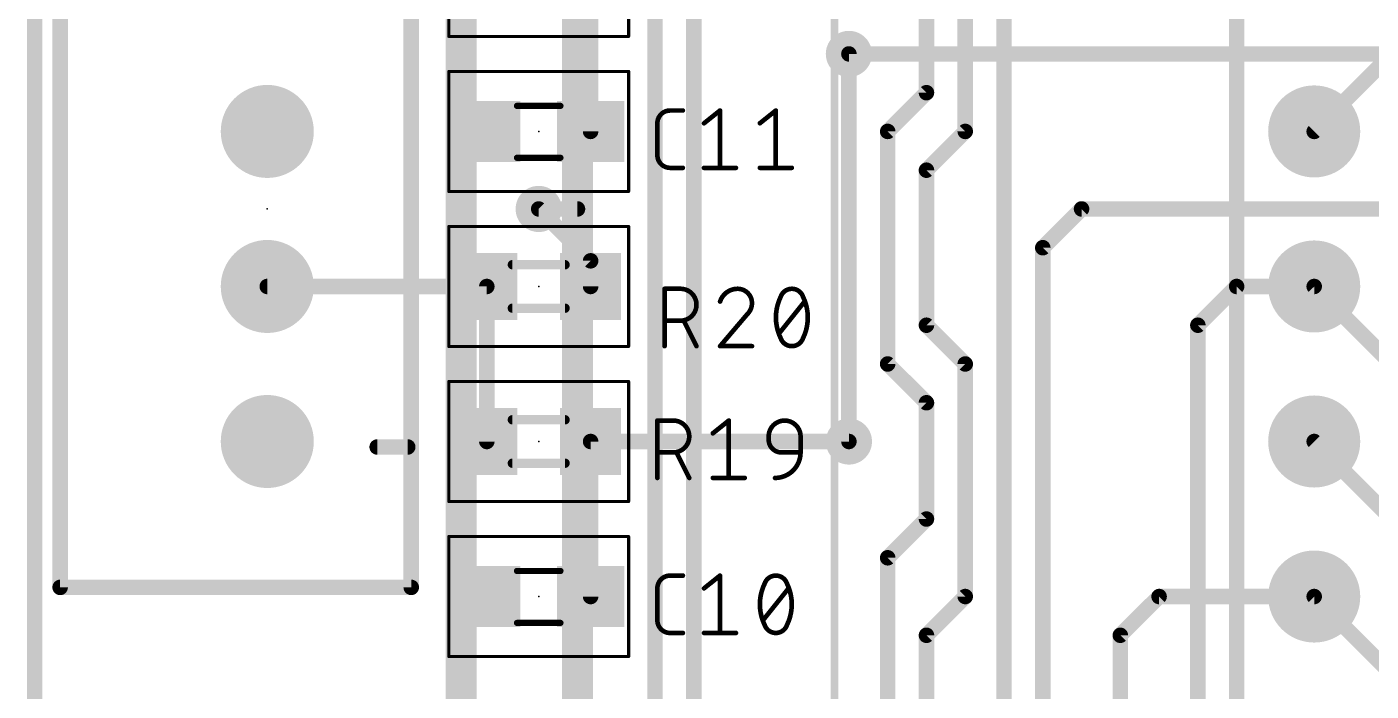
# Model space of a CAD drawing. Extents: x -10 to 79, y 9 to 113.
# Drawn here: x -10.29 to 11.73, y 69.57 to 80.45 of the extents above; entities that cross this region are included whole.
import ezdxf

# ---------------------------------------------------------------- set-up
doc = ezdxf.new("R2010")
doc.units = 0
for name, color, linetype in [('1', 12, 'CONTINUOUS'), ('16', 132, 'CONTINUOUS'), ('17', 110, 'CONTINUOUS'), ('18', 110, 'CONTINUOUS'), ('20', 31, 'CONTINUOUS'), ('21', 253, 'CONTINUOUS'), ('22', 253, 'CONTINUOUS'), ('23', 53, 'CONTINUOUS'), ('24', 53, 'CONTINUOUS'), ('25', 253, 'CONTINUOUS'), ('39', 12, 'CONTINUOUS'), ('51', 253, 'CONTINUOUS')]:
    doc.layers.add(name, color=color, linetype=linetype)

# ---------------------------------------------------------------- blocks, each defined once
blk = doc.blocks.new('RECT')
blk.add_solid([(-0.5, -0.5), (0.5, -0.5), (-0.5, 0.5), (0.5, 0.5)])
blk = doc.blocks.new('ROUNDP')
at = {"const_width": 0.5}
blk.add_lwpolyline([(0, -0.25, 1), (0, 0.25, 1), (0, -0.25)], format="xyb", dxfattribs=at)
blk = doc.blocks.new('ROUNDV')
at = {"const_width": 0.5}
blk.add_lwpolyline([(0, -0.25, 1), (0, 0.25, 1), (0, -0.25)], format="xyb", dxfattribs=at)

msp = doc.modelspace()

# ---------------------------------------------------------------- linework, layer by layer
at = {"layer": '1', "const_width": 0.254}
for points in [[(-10.16, 22.86), (-10.16, 113.03)], [(-1.055, 78.74), (-1.055, 81.28)], [(12.065, 80.01), (3.175, 80.01)], [(-1.055, 76.62), (-1.905, 77.47)], [(-1.055, 76.2), (-1.055, 76.62)], [(-6.35, 76.2), (-2.755, 76.2)], [(-2.755, 76.2), (-2.755, 73.66)], [(8.89, 75.565), (9.525, 76.2)], [(9.525, 76.2), (10.795, 76.2)], [(8.89, 67.945), (8.89, 75.565)], [(-1.055, 71.12), (-1.055, 73.66)], [(-1.055, 73.66), (3.175, 73.66)]]:
    msp.add_lwpolyline(points, dxfattribs=at)
at = {"layer": '1', "const_width": 0.127}
for points in [[(3.175, 80.0735, 1), (3.175, 79.9465)], [(-1.1185, 78.74, 1), (-0.9915, 78.74)], [(-1.8601, 77.5149, 1), (-1.9499, 77.4251)], [(-0.9915, 76.62, 1), (-1.1185, 76.62)], [(-1.0999, 76.5751, 1), (-1.0101, 76.6649)], [(-6.35, 76.2635, 1), (-6.35, 76.1365)], [(-2.6915, 76.2, 1), (-2.8185, 76.2)], [(-2.755, 76.1365, 1), (-2.755, 76.2635)], [(-1.1185, 76.2, 1), (-0.9915, 76.2)], [(9.525, 76.2635, 1), (9.525, 76.1365)], [(9.5699, 76.1551, 1), (9.4801, 76.2449)], [(10.795, 76.1365, 1), (10.795, 76.2635)], [(8.9535, 75.565, 1), (8.8265, 75.565)], [(8.8451, 75.6099, 1), (8.9349, 75.5201)], [(-0.9915, 73.66, 1), (-1.1185, 73.66)], [(-1.055, 73.7235, 1), (-1.055, 73.5965)], [(3.175, 73.5965, 1), (3.175, 73.7235)], [(-2.8185, 73.66, 1), (-2.6915, 73.66)], [(-1.1185, 71.12, 1), (-0.9915, 71.12)]]:
    msp.add_lwpolyline(points, format="xyb", dxfattribs=at)
at = {"layer": '16'}
for points, const_width in [([(-10.16, 22.86), (-10.16, 113.03)], 0.254), ([(-3.175, 68.58), (-3.175, 96.52)], 0.508), ([(0, 64.135), (0, 89.535)], 0.254), ([(0.635, 68.58), (0.635, 88.265)], 0.254), ([(-1.27, 86.36), (-1.27, 77.47)], 0.508), ([(4.445, 81.915), (4.445, 79.375)], 0.254), ([(5.08, 81.28), (5.08, 78.74)], 0.254), ([(5.715, 67.31), (5.715, 80.645)], 0.254), ([(3.175, 73.66), (3.175, 80.01)], 0.254), ([(10.795, 78.74), (12.065, 80.01)], 0.254), ([(4.445, 79.375), (3.81, 78.74)], 0.254), ([(3.81, 78.74), (3.81, 74.93)], 0.254), ([(5.08, 78.74), (4.445, 78.105)], 0.254), ([(4.445, 78.105), (4.445, 75.565)], 0.254), ([(-1.27, 77.47), (-1.27, 66.04)], 0.508), ([(-1.905, 77.47), (-1.27, 77.47)], 0.254), ([(6.985, 77.47), (6.35, 76.835)], 0.254), ([(12.065, 77.47), (6.985, 77.47)], 0.254), ([(6.35, 76.835), (6.35, 67.945)], 0.254), ([(10.795, 76.2), (12.065, 74.93)], 0.254), ([(4.445, 75.565), (5.08, 74.93)], 0.254), ([(3.81, 74.93), (4.445, 74.295)], 0.254), ([(5.08, 74.93), (5.08, 71.12)], 0.254), ([(4.445, 74.295), (4.445, 72.39)], 0.254), ([(10.795, 73.66), (12.065, 72.39)], 0.254), ([(4.445, 72.39), (3.81, 71.755)], 0.254), ([(3.81, 71.755), (3.81, 60.96)], 0.254), ([(5.08, 71.12), (4.445, 70.485)], 0.254), ([(8.255, 71.12), (7.62, 70.485)], 0.254), ([(8.255, 71.12), (10.795, 71.12)], 0.254), ([(10.795, 71.12), (12.065, 69.85)], 0.254), ([(4.445, 70.485), (4.445, 64.77)], 0.254), ([(7.62, 70.485), (7.62, 64.135)], 0.254)]:
    msp.add_lwpolyline(points, dxfattribs=dict(at, const_width=const_width))
for points, const_width in [([(3.2385, 80.01, 1), (3.1115, 80.01)], 0.127), ([(4.4899, 79.3301, 1), (4.4001, 79.4199)], 0.127), ([(4.3815, 79.375, 1), (4.5085, 79.375)], 0.127), ([(3.8735, 78.74, 1), (3.7465, 78.74)], 0.127), ([(3.7651, 78.7849, 1), (3.8549, 78.6951)], 0.127), ([(5.1249, 78.6951, 1), (5.0351, 78.7849)], 0.127), ([(10.7501, 78.7849, 1), (10.8399, 78.6951)], 0.127), ([(5.0165, 78.74, 1), (5.1435, 78.74)], 0.127), ([(4.5085, 78.105, 1), (4.3815, 78.105)], 0.127), ([(4.4001, 78.1499, 1), (4.4899, 78.0601)], 0.127), ([(-1.143, 77.47, 1), (-1.397, 77.47)], 0.254), ([(-1.905, 77.5335, 1), (-1.905, 77.4065)], 0.127), ([(-1.397, 77.47, 1), (-1.143, 77.47)], 0.254), ([(-1.27, 77.4065, 1), (-1.27, 77.5335)], 0.127), ([(6.985, 77.5335, 1), (6.985, 77.4065)], 0.127), ([(7.0299, 77.4251, 1), (6.9401, 77.5149)], 0.127), ([(6.4135, 76.835, 1), (6.2865, 76.835)], 0.127), ([(6.3051, 76.8799, 1), (6.3949, 76.7901)], 0.127), ([(10.8399, 76.2449, 1), (10.7501, 76.1551)], 0.127), ([(4.4899, 75.6099, 1), (4.4001, 75.5201)], 0.127), ([(4.3815, 75.565, 1), (4.5085, 75.565)], 0.127), ([(3.8549, 74.9749, 1), (3.7651, 74.8851)], 0.127), ([(3.7465, 74.93, 1), (3.8735, 74.93)], 0.127), ([(5.1435, 74.93, 1), (5.0165, 74.93)], 0.127), ([(5.0351, 74.8851, 1), (5.1249, 74.9749)], 0.127), ([(4.5085, 74.295, 1), (4.3815, 74.295)], 0.127), ([(4.4001, 74.2501, 1), (4.4899, 74.3399)], 0.127), ([(10.8399, 73.7049, 1), (10.7501, 73.6151)], 0.127), ([(3.1115, 73.66, 1), (3.2385, 73.66)], 0.127), ([(4.3815, 72.39, 1), (4.5085, 72.39)], 0.127), ([(4.4899, 72.3451, 1), (4.4001, 72.4349)], 0.127), ([(3.8735, 71.755, 1), (3.7465, 71.755)], 0.127), ([(3.7651, 71.7999, 1), (3.8549, 71.7101)], 0.127), ([(5.0165, 71.12, 1), (5.1435, 71.12)], 0.127), ([(5.1249, 71.0751, 1), (5.0351, 71.1649)], 0.127), ([(8.255, 71.1835, 1), (8.255, 71.0565)], 0.127), ([(8.2999, 71.0751, 1), (8.2101, 71.1649)], 0.127), ([(10.8399, 71.1649, 1), (10.7501, 71.0751)], 0.127), ([(10.795, 71.0565, 1), (10.795, 71.1835)], 0.127), ([(4.5085, 70.485, 1), (4.3815, 70.485)], 0.127), ([(4.4001, 70.5299, 1), (4.4899, 70.4401)], 0.127), ([(7.6835, 70.485, 1), (7.5565, 70.485)], 0.127), ([(7.5751, 70.5299, 1), (7.6649, 70.4401)], 0.127)]:
    msp.add_lwpolyline(points, format="xyb", dxfattribs=dict(at, const_width=const_width))
at = {"layer": '20', "const_width": 0.254}
msp.add_lwpolyline([(-10.16, 22.86), (-10.16, 113.03)], dxfattribs=at)
at = {"layer": '21', "const_width": 0.127}
msp.add_lwpolyline([(2.94, 35.25), (2.94, 112.324)], dxfattribs=at)
at = {"layer": '22', "const_width": 0.254}
for points in [[(9.525, 64.77), (9.525, 104.14)], [(-9.7425, 71.27), (-9.7425, 83.67)], [(-3.9925, 83.67), (-3.9925, 71.27)], [(-4.05, 73.57), (-4.55, 73.57)], [(-3.9925, 71.27), (-9.7425, 71.27)]]:
    msp.add_lwpolyline(points, dxfattribs=at)
at = {"layer": '22', "const_width": 0.127}
for points in [[(-4.55, 73.6335, 1), (-4.55, 73.5065)], [(-4.05, 73.5065, 1), (-4.05, 73.6335)], [(-9.7425, 71.3335, 1), (-9.7425, 71.2065)], [(-9.806, 71.27, 1), (-9.679, 71.27)], [(-4.056, 71.27, 1), (-3.929, 71.27)], [(-3.9925, 71.2065, 1), (-3.9925, 71.3335)]]:
    msp.add_lwpolyline(points, format="xyb", dxfattribs=at)
at = {"layer": '23'}
for p in [(-1.905, 78.74), (-1.905, 76.2), (-1.905, 73.66), (-1.905, 71.12)]:
    msp.add_point(p, dxfattribs=at)
at = {"layer": '24'}
msp.add_point((-6.35, 77.47), dxfattribs=at)
at = {"layer": '25'}
for points, const_width in [([(0.2469, 79.0829, 0.4142), (0.0381, 78.8741)], 0.0762), ([(0.2469, 79.102, 1), (0.2469, 79.0639)], 0.0381), ([(0.2469, 79.0639, 1), (0.2469, 79.1019)], 0.0381), ([(0.4558, 79.0639, 1), (0.4558, 79.102)], 0.0381), ([(1.0828, 79.0829, 1), (1.0447, 79.0829)], 0.0381), ([(1.0756, 79.068, 1), (1.0518, 79.0978)], 0.0381), ([(1.9972, 79.0829, 1), (1.9591, 79.0829)], 0.0381), ([(1.99, 79.068, 1), (1.9662, 79.0978)], 0.0381), ([(0.0572, 78.8741, 1), (0.0191, 78.8741)], 0.0381), ([(0.0191, 78.8741, 1), (0.0572, 78.8741)], 0.0381), ([(0.7908, 78.8889, 1), (0.8146, 78.8592)], 0.0381), ([(1.7052, 78.8889, 1), (1.729, 78.8592)], 0.0381), ([(0.0381, 78.3519, 0.4142), (0.2469, 78.1431)], 0.0762), ([(0.0572, 78.3519, 1), (0.0191, 78.3519)], 0.0381), ([(0.0191, 78.3519, 1), (0.0572, 78.3519)], 0.0381), ([(0.2469, 78.1621, 1), (0.2469, 78.1241)], 0.0381), ([(0.2469, 78.1241, 1), (0.2469, 78.1621)], 0.0381), ([(0.4558, 78.1241, 1), (0.4558, 78.1621)], 0.0381), ([(0.8027, 78.1621, 1), (0.8027, 78.1241)], 0.0381), ([(1.0447, 78.1431, 1), (1.0828, 78.1431)], 0.0381), ([(1.3248, 78.1241, 1), (1.3248, 78.1621)], 0.0381), ([(1.7171, 78.1621, 1), (1.7171, 78.1241)], 0.0381), ([(1.9591, 78.1431, 1), (1.9972, 78.1431)], 0.0381), ([(2.2392, 78.1241, 1), (2.2392, 78.1621)], 0.0381), ([(0.1758, 76.1619, 1), (0.1377, 76.1619)], 0.0381), ([(0.1567, 76.1809, 1), (0.1567, 76.1429)], 0.0381), ([(0.4178, 75.6398, 1), (0.4178, 76.1619)], 0.0762), ([(0.4178, 76.1809, 1), (0.4178, 76.1429)], 0.0381), ([(0.4178, 76.1429, 1), (0.4178, 76.1809)], 0.0381), ([(1.3526, 76.1619, 0.3252), (1.0654, 75.9531)], 0.0762), ([(1.5875, 75.927, 0.4142), (1.3526, 76.1619)], 0.0762), ([(1.3526, 76.1809, 1), (1.3526, 76.1429)], 0.0381), ([(1.3526, 76.1429, 1), (1.3526, 76.1809)], 0.0381), ([(2.2408, 76.1619, 0.3205), (2.0581, 76.0314)], 0.0762), ([(2.4236, 76.0314, 0.3205), (2.2408, 76.1619)], 0.0762), ([(2.2408, 76.1809, 1), (2.2408, 76.1429)], 0.0381), ([(2.2408, 76.1429, 1), (2.2408, 76.1809)], 0.0381), ([(1.0473, 75.9589, 1), (1.0835, 75.9472)], 0.0381), ([(1.5092, 75.7442, 0.2052), (1.5875, 75.927)], 0.0762), ([(1.6066, 75.9269, 1), (1.5685, 75.927)], 0.0381), ([(2.0581, 76.0314, 0.1139), (1.9798, 75.692)], 0.0762), ([(2.0401, 76.0376, 1), (2.0761, 76.0252)], 0.0381), ([(2.0752, 76.023, 1), (2.041, 76.0397)], 0.0381), ([(2.5019, 75.692, 0.1139), (2.4236, 76.0314)], 0.0762), ([(2.4407, 76.0397, 1), (2.4065, 76.023)], 0.0381), ([(2.4056, 76.0252, 1), (2.4416, 76.0376)], 0.0381), ([(2.4646, 75.9412, 1), (2.4348, 75.965)], 0.0381), ([(1.496, 75.758, 1), (1.5223, 75.7304)], 0.0381), ([(1.5237, 75.7319, 1), (1.4947, 75.7565)], 0.0381), ([(1.5685, 75.927, 1), (1.6066, 75.927)], 0.0381), ([(1.9798, 75.692, 0.1139), (2.0581, 75.3526)], 0.0762), ([(1.9988, 75.692, 1), (1.9607, 75.692)], 0.0381), ([(2.4236, 75.3526, 0.1139), (2.5019, 75.692)], 0.0762), ([(2.5209, 75.692, 1), (2.4829, 75.692)], 0.0381), ([(0.1567, 75.6588, 1), (0.1567, 75.6207)], 0.0381), ([(0.4178, 75.6588, 1), (0.4178, 75.6207)], 0.0381), ([(0.4178, 75.6207, 1), (0.4178, 75.6588)], 0.0381), ([(0.487, 75.6483, 1), (0.4529, 75.6313)], 0.0381), ([(1.9607, 75.692, 1), (1.9988, 75.692)], 0.0381), ([(2.4829, 75.692, 1), (2.5209, 75.692)], 0.0381), ([(2.0171, 75.4428, 1), (2.0469, 75.419)], 0.0381), ([(2.0581, 75.3526, 0.3205), (2.2408, 75.2221)], 0.0762), ([(2.0761, 75.3588, 1), (2.0401, 75.3464)], 0.0381), ([(2.041, 75.3443, 1), (2.0752, 75.361)], 0.0381), ([(2.2408, 75.2221, 0.3205), (2.4236, 75.3526)], 0.0762), ([(2.4065, 75.361, 1), (2.4407, 75.3443)], 0.0381), ([(2.4416, 75.3464, 1), (2.4056, 75.3588)], 0.0381), ([(0.1377, 75.2221, 1), (0.1758, 75.2221)], 0.0381), ([(0.6618, 75.2136, 1), (0.6959, 75.2306)], 0.0381), ([(1.0509, 75.2344, 1), (1.0799, 75.2098)], 0.0381), ([(1.0654, 75.2411, 1), (1.0654, 75.2031)], 0.0381), ([(1.5875, 75.2031, 1), (1.5875, 75.2411)], 0.0381), ([(2.2408, 75.2411, 1), (2.2408, 75.2031)], 0.0381), ([(2.2408, 75.2031, 1), (2.2408, 75.2411)], 0.0381), ([(0.0572, 74.0029, 1), (0.0191, 74.0029)], 0.0381), ([(0.0381, 74.0219, 1), (0.0381, 73.9839)], 0.0381), ([(0.2992, 73.4808, 1), (0.2992, 74.0029)], 0.0762), ([(0.2992, 74.0219, 1), (0.2992, 73.9839)], 0.0381), ([(0.2992, 73.9839, 1), (0.2992, 74.0219)], 0.0381), ([(1.2269, 74.0029, 1), (1.1888, 74.0029)], 0.0381), ([(1.2197, 73.988, 1), (1.1959, 74.0178)], 0.0381), ([(2.3833, 73.7418, 1), (1.8612, 73.7418)], 0.0762), ([(0.9349, 73.8089, 1), (0.9587, 73.7792)], 0.0381), ([(1.8802, 73.7418, 1), (1.8421, 73.7418)], 0.0381), ([(1.8421, 73.7418, 1), (1.8802, 73.7418)], 0.0381), ([(2.4023, 73.7418, 1), (2.3642, 73.7418)], 0.0381), ([(2.3642, 73.7418, 1), (2.4023, 73.7418)], 0.0381), ([(1.8612, 73.6896, 0.4142), (2.07, 73.4808)], 0.0762), ([(1.8802, 73.6896, 1), (1.8421, 73.6896)], 0.0381), ([(1.8421, 73.6896, 1), (1.8802, 73.6896)], 0.0381), ([(0.0381, 73.4998, 1), (0.0381, 73.4617)], 0.0381), ([(0.2992, 73.4998, 1), (0.2992, 73.4617)], 0.0381), ([(0.2992, 73.4617, 1), (0.2992, 73.4998)], 0.0381), ([(0.3684, 73.4893, 1), (0.3343, 73.4723)], 0.0381), ([(1.9656, 73.0631, 0.4142), (2.3833, 73.4808)], 0.0762), ([(2.07, 73.4998, 1), (2.07, 73.4617)], 0.0381), ([(2.07, 73.4617, 1), (2.07, 73.4998)], 0.0381), ([(2.4023, 73.4808, 1), (2.3642, 73.4808)], 0.0381), ([(2.3642, 73.4808, 1), (2.4023, 73.4808)], 0.0381), ([(2.3833, 73.4617, 1), (2.3833, 73.4998)], 0.0381), ([(0.5432, 73.0546, 1), (0.5772, 73.0716)], 0.0381), ([(0.9468, 73.0821, 1), (0.9468, 73.0441)], 0.0381), ([(1.4689, 73.0441, 1), (1.4689, 73.0821)], 0.0381), ([(1.9656, 73.0821, 1), (1.9656, 73.0441)], 0.0381), ([(0.0191, 73.0631, 1), (0.0572, 73.0631)], 0.0381), ([(1.1888, 73.0631, 1), (1.2269, 73.0631)], 0.0381), ([(0.2469, 71.4629, 0.4142), (0.0381, 71.2541)], 0.0762), ([(0.2469, 71.4819, 1), (0.2469, 71.4439)], 0.0381), ([(0.2469, 71.4439, 1), (0.2469, 71.4819)], 0.0381), ([(0.4558, 71.4439, 1), (0.4558, 71.4819)], 0.0381), ([(1.0828, 71.4629, 1), (1.0447, 71.4629)], 0.0381), ([(1.0756, 71.448, 1), (1.0518, 71.4778)], 0.0381), ([(1.7954, 71.3324, 0.1139), (1.7171, 70.993)], 0.0762), ([(1.9781, 71.4629, 0.3205), (1.7954, 71.3324)], 0.0762), ([(1.7774, 71.3386, 1), (1.8134, 71.3262)], 0.0381), ([(1.8125, 71.324, 1), (1.7783, 71.3407)], 0.0381), ([(2.1609, 71.3324, 0.3205), (1.9781, 71.4629)], 0.0762), ([(1.9781, 71.4819, 1), (1.9781, 71.4439)], 0.0381), ([(1.9781, 71.4439, 1), (1.9781, 71.4819)], 0.0381), ([(2.178, 71.3407, 1), (2.1437, 71.324)], 0.0381), ([(2.2392, 70.993, 0.1139), (2.1609, 71.3324)], 0.0762), ([(2.1428, 71.3262, 1), (2.1789, 71.3386)], 0.0381), ([(0.0572, 71.2541, 1), (0.0191, 71.2541)], 0.0381), ([(0.0191, 71.2541, 1), (0.0572, 71.2541)], 0.0381), ([(0.7908, 71.2689, 1), (0.8146, 71.2392)], 0.0381), ([(2.2018, 71.2422, 1), (2.1721, 71.266)], 0.0381), ([(1.7361, 70.993, 1), (1.698, 70.993)], 0.0381), ([(1.698, 70.993, 1), (1.7361, 70.993)], 0.0381), ([(1.7171, 70.993, 0.1139), (1.7954, 70.6536)], 0.0762), ([(2.1609, 70.6536, 0.1139), (2.2392, 70.993)], 0.0762), ([(2.2582, 70.993, 1), (2.2201, 70.993)], 0.0381), ([(2.2201, 70.993, 1), (2.2582, 70.993)], 0.0381), ([(0.0381, 70.7319, 0.4142), (0.2469, 70.5231)], 0.0762), ([(0.0572, 70.7319, 1), (0.0191, 70.7319)], 0.0381), ([(0.0191, 70.7319, 1), (0.0572, 70.7319)], 0.0381), ([(1.7544, 70.7438, 1), (1.7842, 70.72)], 0.0381), ([(1.7954, 70.6536, 0.3205), (1.9781, 70.5231)], 0.0762), ([(1.8134, 70.6598, 1), (1.7774, 70.6474)], 0.0381), ([(1.7783, 70.6453, 1), (1.8125, 70.662)], 0.0381), ([(1.9781, 70.5231, 0.3205), (2.1609, 70.6536)], 0.0762), ([(2.1437, 70.662, 1), (2.178, 70.6453)], 0.0381), ([(2.1789, 70.6474, 1), (2.1428, 70.6598)], 0.0381), ([(0.2469, 70.5421, 1), (0.2469, 70.5041)], 0.0381), ([(0.2469, 70.5041, 1), (0.2469, 70.5421)], 0.0381), ([(0.4558, 70.5041, 1), (0.4558, 70.5421)], 0.0381), ([(0.8027, 70.5421, 1), (0.8027, 70.5041)], 0.0381), ([(1.0447, 70.5231, 1), (1.0828, 70.5231)], 0.0381), ([(1.3248, 70.5041, 1), (1.3248, 70.5421)], 0.0381), ([(1.9781, 70.5421, 1), (1.9781, 70.5041)], 0.0381), ([(1.9781, 70.5041, 1), (1.9781, 70.5421)], 0.0381)]:
    msp.add_lwpolyline(points, format="xyb", dxfattribs=dict(at, const_width=const_width))
at = {"layer": '25', "const_width": 0.0762}
for points in [[(0.2469, 79.0829), (0.4558, 79.0829)], [(0.8027, 78.8741), (1.0637, 79.0829)], [(1.0637, 79.0829), (1.0637, 78.1431)], [(1.7171, 78.8741), (1.9781, 79.0829)], [(1.9781, 79.0829), (1.9781, 78.1431)], [(0.0381, 78.3519), (0.0381, 78.8741)], [(0.4558, 78.1431), (0.2469, 78.1431)], [(0.8027, 78.1431), (1.3248, 78.1431)], [(1.7171, 78.1431), (2.2392, 78.1431)], [(0.1567, 75.2221), (0.1567, 76.1619)], [(0.1567, 76.1619), (0.4178, 76.1619)], [(2.032, 75.4309), (2.4497, 75.9531)], [(1.5092, 75.7442), (1.0654, 75.2221)], [(0.4178, 75.6398), (0.1567, 75.6398)], [(0.6788, 75.2221), (0.47, 75.6398)], [(1.0654, 75.2221), (1.5875, 75.2221)], [(0.0381, 73.0631), (0.0381, 74.0029)], [(0.0381, 74.0029), (0.2992, 74.0029)], [(0.9468, 73.7941), (1.2078, 74.0029)], [(1.2078, 74.0029), (1.2078, 73.0631)], [(1.8612, 73.6896), (1.8612, 73.7418)], [(2.3833, 73.7418), (2.3833, 73.4808)], [(0.2992, 73.4808), (0.0381, 73.4808)], [(0.5602, 73.0631), (0.3514, 73.4808)], [(2.3833, 73.4808), (2.07, 73.4808)], [(0.9468, 73.0631), (1.4689, 73.0631)], [(0.2469, 71.4629), (0.4558, 71.4629)], [(0.8027, 71.2541), (1.0637, 71.4629)], [(1.0637, 71.4629), (1.0637, 70.5231)], [(0.0381, 70.7319), (0.0381, 71.2541)], [(1.7693, 70.7319), (2.187, 71.2541)], [(0.4558, 70.5231), (0.2469, 70.5231)], [(0.8027, 70.5231), (1.3248, 70.5231)]]:
    msp.add_lwpolyline(points, dxfattribs=at)
at = {"layer": '39', "const_width": 0.0508}
for points in [[(-3.378, 80.297), (-3.378, 82.263)], [(-0.432, 82.263), (-0.432, 80.297)], [(-0.432, 80.297), (-3.378, 80.297)], [(-3.378, 77.757), (-3.378, 79.723)], [(-3.378, 79.723), (-0.432, 79.723)], [(-0.432, 79.723), (-0.432, 77.757)], [(-0.432, 77.757), (-3.378, 77.757)], [(-3.378, 77.183), (-0.432, 77.183)], [(-3.378, 75.217), (-3.378, 77.183)], [(-0.432, 77.183), (-0.432, 75.217)], [(-0.432, 75.217), (-3.378, 75.217)], [(-3.378, 72.677), (-3.378, 74.643)], [(-3.378, 74.643), (-0.432, 74.643)], [(-0.432, 74.643), (-0.432, 72.677)], [(-0.432, 72.677), (-3.378, 72.677)], [(-3.378, 70.137), (-3.378, 72.103)], [(-3.378, 72.103), (-0.432, 72.103)], [(-0.432, 72.103), (-0.432, 70.137)], [(-0.432, 70.137), (-3.378, 70.137)]]:
    msp.add_lwpolyline(points, dxfattribs=at)
at = {"layer": '39', "const_width": 0.0254}
for points in [[(-3.378, 80.3097, 1), (-3.378, 80.2843)], [(-3.3907, 80.297, 1), (-3.3653, 80.297)], [(-0.4447, 80.297, 1), (-0.4193, 80.297)], [(-0.432, 80.2843, 1), (-0.432, 80.3097)], [(-3.3653, 79.723, 1), (-3.3907, 79.723)], [(-3.378, 79.7357, 1), (-3.378, 79.7103)], [(-0.4193, 79.723, 1), (-0.4447, 79.723)], [(-0.432, 79.7103, 1), (-0.432, 79.7357)], [(-3.378, 77.7697, 1), (-3.378, 77.7443)], [(-3.3907, 77.757, 1), (-3.3653, 77.757)], [(-0.4447, 77.757, 1), (-0.4193, 77.757)], [(-0.432, 77.7443, 1), (-0.432, 77.7697)], [(-3.378, 77.1957, 1), (-3.378, 77.1703)], [(-3.3653, 77.183, 1), (-3.3907, 77.183)], [(-0.4193, 77.183, 1), (-0.4447, 77.183)], [(-0.432, 77.1703, 1), (-0.432, 77.1957)], [(-3.378, 75.2297, 1), (-3.378, 75.2043)], [(-3.3907, 75.217, 1), (-3.3653, 75.217)], [(-0.4447, 75.217, 1), (-0.4193, 75.217)], [(-0.432, 75.2043, 1), (-0.432, 75.2297)], [(-3.3653, 74.643, 1), (-3.3907, 74.643)], [(-3.378, 74.6557, 1), (-3.378, 74.6303)], [(-0.4193, 74.643, 1), (-0.4447, 74.643)], [(-0.432, 74.6303, 1), (-0.432, 74.6557)], [(-3.378, 72.6897, 1), (-3.378, 72.6643)], [(-3.3907, 72.677, 1), (-3.3653, 72.677)], [(-0.4447, 72.677, 1), (-0.4193, 72.677)], [(-0.432, 72.6643, 1), (-0.432, 72.6897)], [(-3.3653, 72.103, 1), (-3.3907, 72.103)], [(-3.378, 72.1157, 1), (-3.378, 72.0903)], [(-0.4193, 72.103, 1), (-0.4447, 72.103)], [(-0.432, 72.0903, 1), (-0.432, 72.1157)], [(-3.378, 70.1497, 1), (-3.378, 70.1243)], [(-3.3907, 70.137, 1), (-3.3653, 70.137)], [(-0.4447, 70.137, 1), (-0.4193, 70.137)], [(-0.432, 70.1243, 1), (-0.432, 70.1497)]]:
    msp.add_lwpolyline(points, format="xyb", dxfattribs=at)
at = {"layer": '51'}
for points, const_width in [([(-1.549, 79.159), (-2.261, 79.159)], 0.1016), ([(-1.549, 78.308), (-2.261, 78.308)], 0.1016), ([(-1.473, 76.556), (-2.337, 76.556)], 0.1524), ([(-2.337, 75.844), (-1.473, 75.844)], 0.1524), ([(-1.473, 74.016), (-2.337, 74.016)], 0.1524), ([(-2.337, 73.304), (-1.473, 73.304)], 0.1524), ([(-1.549, 71.539), (-2.261, 71.539)], 0.1016), ([(-1.549, 70.688), (-2.261, 70.688)], 0.1016)]:
    msp.add_lwpolyline(points, dxfattribs=dict(at, const_width=const_width))
for points, const_width in [([(-2.261, 79.1844, 1), (-2.261, 79.1336)], 0.0508), ([(-1.549, 79.1336, 1), (-1.549, 79.1844)], 0.0508), ([(-2.261, 78.3334, 1), (-2.261, 78.2826)], 0.0508), ([(-1.549, 78.2826, 1), (-1.549, 78.3334)], 0.0508), ([(-2.337, 76.5941, 1), (-2.337, 76.5179)], 0.0762), ([(-1.473, 76.5179, 1), (-1.473, 76.5941)], 0.0762), ([(-2.337, 75.8821, 1), (-2.337, 75.8059)], 0.0762), ([(-1.473, 75.8059, 1), (-1.473, 75.8821)], 0.0762), ([(-2.337, 74.0541, 1), (-2.337, 73.9779)], 0.0762), ([(-1.473, 73.9779, 1), (-1.473, 74.0541)], 0.0762), ([(-2.337, 73.3421, 1), (-2.337, 73.2659)], 0.0762), ([(-1.473, 73.2659, 1), (-1.473, 73.3421)], 0.0762), ([(-2.261, 71.5644, 1), (-2.261, 71.5136)], 0.0508), ([(-1.549, 71.5136, 1), (-1.549, 71.5644)], 0.0508), ([(-2.261, 70.7134, 1), (-2.261, 70.6626)], 0.0508), ([(-1.549, 70.6626, 1), (-1.549, 70.7134)], 0.0508)]:
    msp.add_lwpolyline(points, format="xyb", dxfattribs=dict(at, const_width=const_width))

# ---------------------------------------------------------------- block references
at = {"layer": '1', "xscale": 1.1, "rotation": 180}
for p in [(-2.755, 78.74), (-1.055, 78.74), (-2.755, 71.12), (-1.055, 71.12)]:
    msp.add_blockref('RECT', p, dxfattribs=at)
at = {"layer": '1', "yscale": 1.1}
for p in [(-2.755, 76.2), (-1.055, 76.2)]:
    msp.add_blockref('RECT', p, dxfattribs=at)
at = {"layer": '1', "yscale": 1.1, "rotation": 180}
for p in [(-2.755, 73.66), (-1.055, 73.66)]:
    msp.add_blockref('RECT', p, dxfattribs=at)
at = {"layer": '17', "xscale": 1.524, "yscale": 1.524, "rotation": 180}
for p in [(-6.35, 78.74), (-6.35, 78.74), (-6.35, 76.2), (-6.35, 76.2), (-6.35, 73.66), (-6.35, 73.66)]:
    msp.add_blockref('ROUNDP', p, dxfattribs=at)
at = {"layer": '17', "xscale": 1.508, "yscale": 1.508}
for p in [(10.795, 78.74), (10.795, 78.74), (10.795, 76.2), (10.795, 76.2), (10.795, 73.66), (10.795, 73.66), (10.795, 71.12), (10.795, 71.12)]:
    msp.add_blockref('ROUNDP', p, dxfattribs=at)
at = {"layer": '18', "xscale": 0.7564, "yscale": 0.7564}
for p in [(3.175, 80.01), (3.175, 80.01), (-1.905, 77.47), (-1.905, 77.47), (3.175, 73.66), (3.175, 73.66)]:
    msp.add_blockref('ROUNDV', p, dxfattribs=at)
at = {"layer": '51', "rotation": 180}
for p, xscale, yscale in [((-2.4853, 78.7349), 0.5001, 0.95), ((-1.3169, 78.7349), 0.5001, 0.95), ((-2.54, 73.66), 0.4064, 0.8636), ((-1.27, 73.66), 0.4064, 0.8636), ((-2.4853, 71.1149), 0.5001, 0.95), ((-1.3169, 71.1149), 0.5001, 0.95)]:
    msp.add_blockref('RECT', p, dxfattribs=dict(at, xscale=xscale, yscale=yscale))
at = {"layer": '51', "xscale": 0.4064, "yscale": 0.8636}
for p in [(-2.54, 76.2), (-1.27, 76.2)]:
    msp.add_blockref('RECT', p, dxfattribs=at)

doc.saveas('drawing.dxf')
